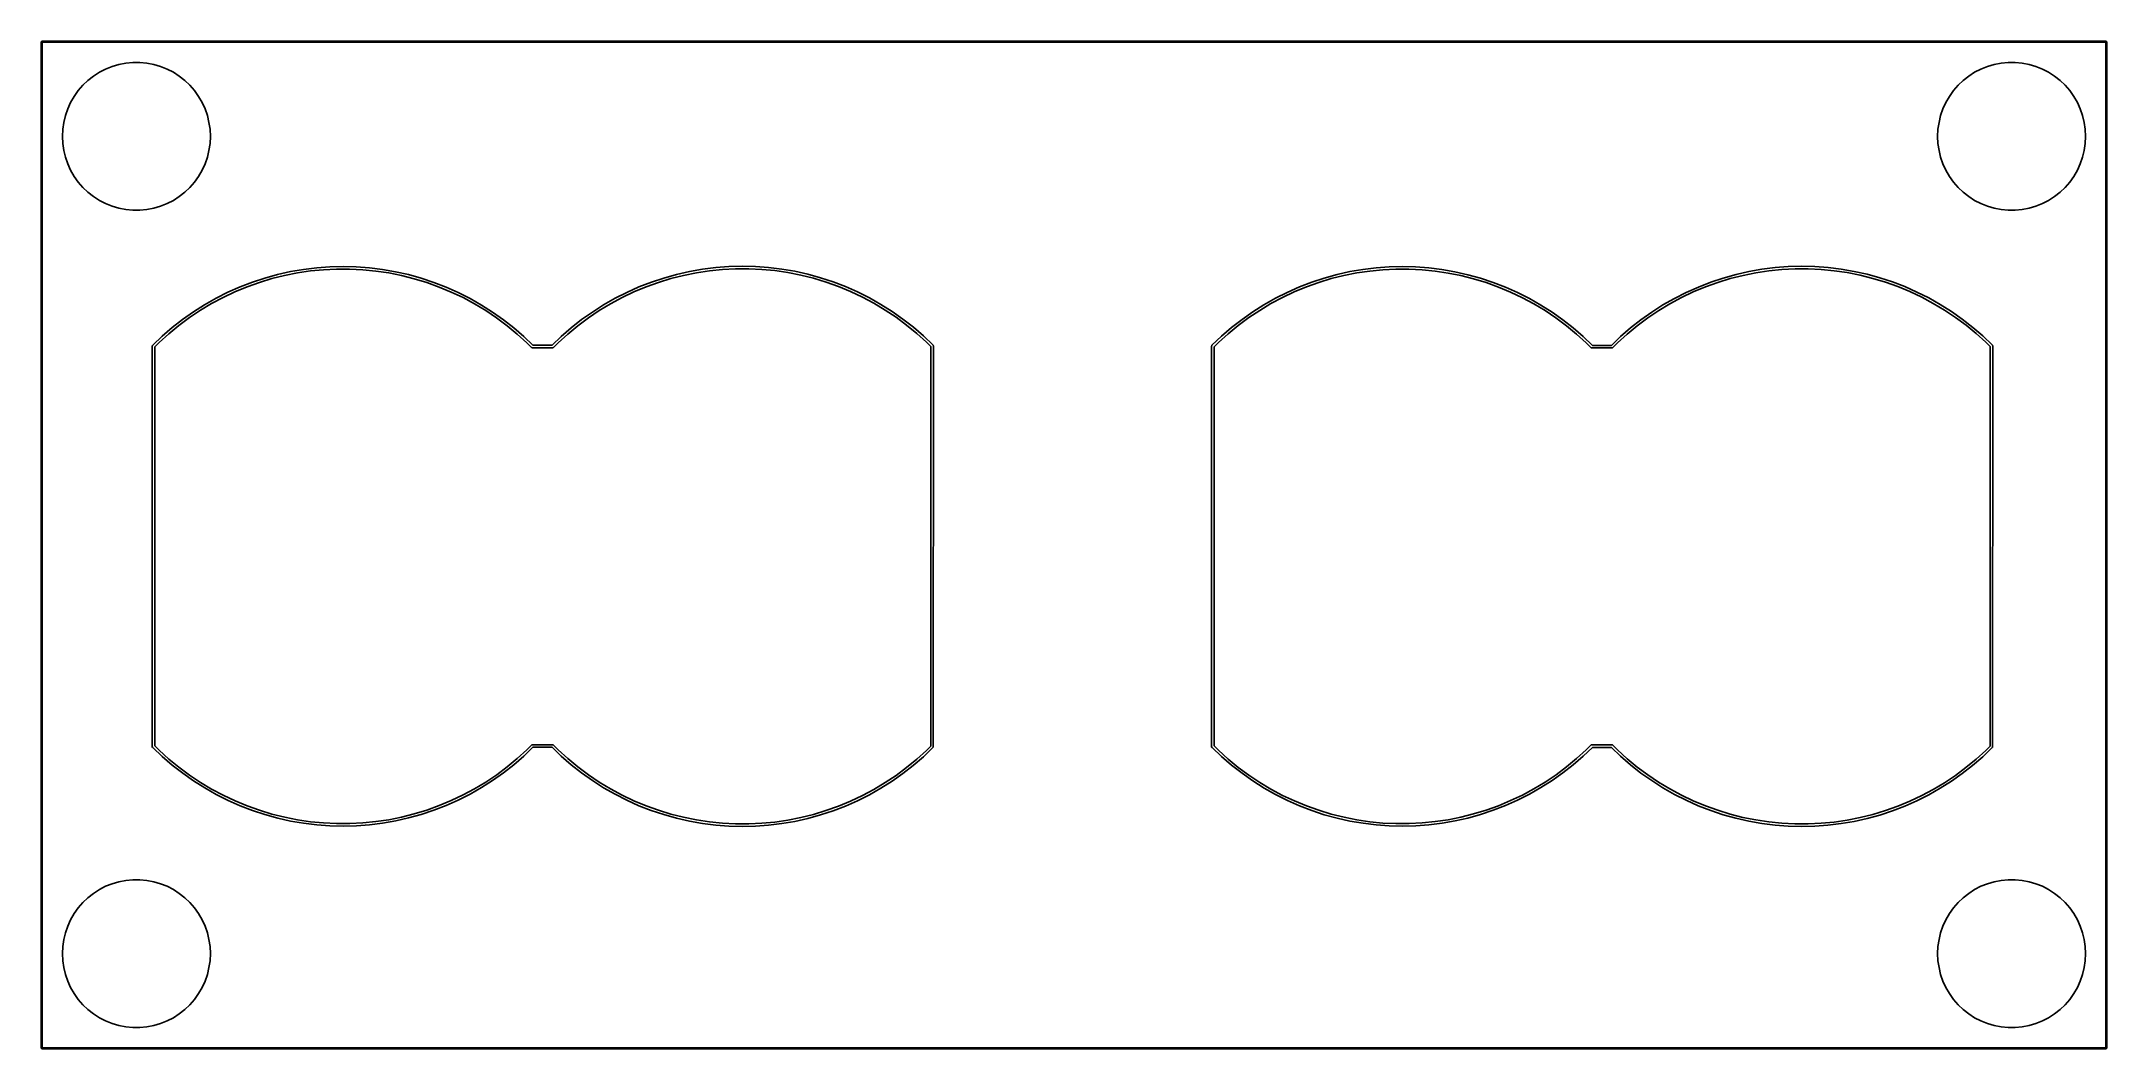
# Model space of a CAD drawing. Header units: metres. Extents: x 0.8 to 5.52, y -6.14 to -3.84.
import ezdxf

# ---------------------------------------------------------------- set-up
doc = ezdxf.new("R2010")
doc.units = ezdxf.units.M
doc.header["$MEASUREMENT"] = 0
doc.layers.add('BLACK', color=7, linetype='Continuous', lineweight=25)

msp = doc.modelspace()

# ---------------------------------------------------------------- linework, layer by layer
at = {"layer": 'BLACK', "linetype": 'Continuous'}
for p, q in [((0.7963, -3.8386), (0.7965, -3.8379)), ((0.7963, -6.1417), (0.7963, -3.8386)), ((0.7965, -3.8379), (0.7972, -3.8376)), ((0.7972, -3.8376), (5.5217, -3.8376)), ((0.7982, -3.8396), (0.7982, -6.1407)), ((5.5207, -3.8396), (0.7982, -3.8396)), ((5.5207, -6.1407), (5.5207, -3.8396)), ((5.5217, -3.8376), (5.5223, -3.8379)), ((5.5223, -3.8379), (5.5226, -3.8386)), ((5.5226, -3.8386), (5.5226, -6.1417)), ((0.9029, -3.9272), (0.9156, -3.9172)), ((0.9156, -3.9172), (0.9291, -3.9085)), ((0.9291, -3.9085), (0.9435, -3.9011)), ((0.9435, -3.9011), (0.9584, -3.8951)), ((0.9584, -3.8951), (0.9739, -3.8906)), ((0.9739, -3.8906), (0.9897, -3.8875)), ((0.9897, -3.8875), (1.0057, -3.886)), ((1.0057, -3.886), (1.0218, -3.886)), ((1.0218, -3.886), (1.0379, -3.8875)), ((1.0379, -3.8875), (1.0537, -3.8906)), ((1.0537, -3.8906), (1.0691, -3.8951)), ((1.0691, -3.8951), (1.0841, -3.9011)), ((1.0841, -3.9011), (1.0984, -3.9085)), ((1.0984, -3.9085), (1.112, -3.9172)), ((1.112, -3.9172), (1.1246, -3.9272)), ((5.1943, -3.9272), (5.2069, -3.9172)), ((5.2069, -3.9172), (5.2205, -3.9085)), ((5.2205, -3.9085), (5.2348, -3.9011)), ((5.2348, -3.9011), (5.2497, -3.8951)), ((5.2497, -3.8951), (5.2652, -3.8906)), ((5.2652, -3.8906), (5.281, -3.8875)), ((5.281, -3.8875), (5.2971, -3.886)), ((5.2971, -3.886), (5.3132, -3.886)), ((5.3132, -3.886), (5.3292, -3.8875)), ((5.3292, -3.8875), (5.345, -3.8906)), ((5.345, -3.8906), (5.3605, -3.8951)), ((5.3605, -3.8951), (5.3754, -3.9011)), ((5.3754, -3.9011), (5.3898, -3.9085)), ((5.3898, -3.9085), (5.4033, -3.9172)), ((5.4033, -3.9172), (5.416, -3.9272)), ((0.8633, -3.9775), (0.8714, -3.9636)), ((0.8714, -3.9636), (0.8807, -3.9505)), ((0.8807, -3.9505), (0.8913, -3.9383)), ((0.8913, -3.9383), (0.9029, -3.9272)), ((1.1246, -3.9272), (1.1363, -3.9383)), ((1.1363, -3.9383), (1.1469, -3.9505)), ((1.1469, -3.9505), (1.1562, -3.9636)), ((1.1562, -3.9636), (1.1643, -3.9775)), ((5.1546, -3.9775), (5.1627, -3.9636)), ((5.1627, -3.9636), (5.172, -3.9505)), ((5.172, -3.9505), (5.1826, -3.9383)), ((5.1826, -3.9383), (5.1943, -3.9272)), ((5.416, -3.9272), (5.4276, -3.9383)), ((5.4276, -3.9383), (5.4382, -3.9505)), ((5.4382, -3.9505), (5.4475, -3.9636)), ((5.4475, -3.9636), (5.4556, -3.9775)), ((0.8475, -4.0231), (0.8513, -4.0074)), ((0.8513, -4.0074), (0.8566, -3.9922)), ((0.8566, -3.9922), (0.8633, -3.9775)), ((1.1643, -3.9775), (1.1709, -3.9922)), ((1.1709, -3.9922), (1.1762, -4.0074)), ((1.1762, -4.0074), (1.18, -4.0231)), ((5.1389, -4.0231), (5.1427, -4.0074)), ((5.1427, -4.0074), (5.148, -3.9922)), ((5.148, -3.9922), (5.1546, -3.9775)), ((5.4556, -3.9775), (5.4623, -3.9922)), ((5.4623, -3.9922), (5.4676, -4.0074)), ((5.4676, -4.0074), (5.4714, -4.0231)), ((0.8445, -4.0551), (0.8453, -4.039)), ((0.8453, -4.0712), (0.8445, -4.0551)), ((0.8453, -4.039), (0.8475, -4.0231)), ((1.18, -4.0231), (1.1823, -4.039)), ((1.1823, -4.039), (1.1831, -4.0551)), ((1.1831, -4.0551), (1.1823, -4.0712)), ((5.1358, -4.0551), (5.1366, -4.039)), ((5.1366, -4.0712), (5.1358, -4.0551)), ((5.1366, -4.039), (5.1389, -4.0231)), ((5.4714, -4.0231), (5.4736, -4.039)), ((5.4736, -4.039), (5.4744, -4.0551)), ((5.4744, -4.0551), (5.4736, -4.0712)), ((0.8475, -4.0872), (0.8453, -4.0712)), ((0.8513, -4.1028), (0.8475, -4.0872)), ((0.8566, -4.118), (0.8513, -4.1028)), ((1.1762, -4.1028), (1.1709, -4.118)), ((1.18, -4.0872), (1.1762, -4.1028)), ((1.1823, -4.0712), (1.18, -4.0872)), ((5.1389, -4.0872), (5.1366, -4.0712)), ((5.1427, -4.1028), (5.1389, -4.0872)), ((5.148, -4.118), (5.1427, -4.1028)), ((5.4676, -4.1028), (5.4623, -4.118)), ((5.4714, -4.0872), (5.4676, -4.1028)), ((5.4736, -4.0712), (5.4714, -4.0872)), ((0.8633, -4.1327), (0.8566, -4.118)), ((0.8714, -4.1466), (0.8633, -4.1327)), ((0.8807, -4.1598), (0.8714, -4.1466)), ((1.1562, -4.1466), (1.1469, -4.1598)), ((1.1643, -4.1327), (1.1562, -4.1466)), ((1.1709, -4.118), (1.1643, -4.1327)), ((5.1546, -4.1327), (5.148, -4.118)), ((5.1627, -4.1466), (5.1546, -4.1327)), ((5.172, -4.1598), (5.1627, -4.1466)), ((5.4475, -4.1466), (5.4382, -4.1598)), ((5.4556, -4.1327), (5.4475, -4.1466)), ((5.4623, -4.118), (5.4556, -4.1327)), ((0.8913, -4.1719), (0.8807, -4.1598)), ((0.9029, -4.1831), (0.8913, -4.1719)), ((0.9156, -4.193), (0.9029, -4.1831)), ((0.9291, -4.2017), (0.9156, -4.193)), ((0.9435, -4.2091), (0.9291, -4.2017)), ((1.0984, -4.2017), (1.0841, -4.2091)), ((1.112, -4.193), (1.0984, -4.2017)), ((1.1246, -4.1831), (1.112, -4.193)), ((1.1363, -4.1719), (1.1246, -4.1831)), ((1.1469, -4.1598), (1.1363, -4.1719)), ((5.1826, -4.1719), (5.172, -4.1598)), ((5.1943, -4.1831), (5.1826, -4.1719)), ((5.2069, -4.193), (5.1943, -4.1831)), ((5.2205, -4.2017), (5.2069, -4.193)), ((5.2348, -4.2091), (5.2205, -4.2017)), ((5.3898, -4.2017), (5.3754, -4.2091)), ((5.4033, -4.193), (5.3898, -4.2017)), ((5.416, -4.1831), (5.4033, -4.193)), ((5.4276, -4.1719), (5.416, -4.1831)), ((5.4382, -4.1598), (5.4276, -4.1719)), ((0.9584, -4.2151), (0.9435, -4.2091)), ((0.9739, -4.2196), (0.9584, -4.2151)), ((0.9897, -4.2227), (0.9739, -4.2196)), ((1.0057, -4.2242), (0.9897, -4.2227)), ((1.0218, -4.2242), (1.0057, -4.2242)), ((1.0379, -4.2227), (1.0218, -4.2242)), ((1.0537, -4.2196), (1.0379, -4.2227)), ((1.0691, -4.2151), (1.0537, -4.2196)), ((1.0841, -4.2091), (1.0691, -4.2151)), ((5.2497, -4.2151), (5.2348, -4.2091)), ((5.2652, -4.2196), (5.2497, -4.2151)), ((5.281, -4.2227), (5.2652, -4.2196)), ((5.2971, -4.2242), (5.281, -4.2227)), ((5.3132, -4.2242), (5.2971, -4.2242)), ((5.3292, -4.2227), (5.3132, -4.2242)), ((5.345, -4.2196), (5.3292, -4.2227)), ((5.3605, -4.2151), (5.345, -4.2196)), ((5.3754, -4.2091), (5.3605, -4.2151)), ((1.251, -4.3996), (1.2792, -4.3887)), ((1.2953, -4.3893), (1.2671, -4.3993)), ((1.2792, -4.3887), (1.308, -4.3793)), ((1.324, -4.3806), (1.2953, -4.3893)), ((1.308, -4.3793), (1.3371, -4.3712)), ((1.3531, -4.3733), (1.324, -4.3806)), ((1.3371, -4.3712), (1.3666, -4.3646)), ((1.3825, -4.3675), (1.3531, -4.3733)), ((1.3666, -4.3646), (1.3964, -4.3595)), ((1.4121, -4.3631), (1.3825, -4.3675)), ((1.3964, -4.3595), (1.4265, -4.3558)), ((1.442, -4.3602), (1.4121, -4.3631)), ((1.4265, -4.3558), (1.4566, -4.3536)), ((1.4719, -4.3588), (1.442, -4.3602)), ((1.4566, -4.3536), (1.4869, -4.3529)), ((1.5019, -4.3588), (1.4719, -4.3588)), ((1.4869, -4.3529), (1.5171, -4.3537)), ((1.5318, -4.3603), (1.5019, -4.3588)), ((1.5171, -4.3537), (1.5473, -4.3559)), ((1.5616, -4.3633), (1.5318, -4.3603)), ((1.5473, -4.3559), (1.5773, -4.3597)), ((1.5912, -4.3677), (1.5616, -4.3633)), ((1.5773, -4.3597), (1.6071, -4.3649)), ((1.6206, -4.3736), (1.5912, -4.3677)), ((1.6071, -4.3649), (1.6366, -4.3715)), ((1.6497, -4.3809), (1.6206, -4.3736)), ((1.6366, -4.3715), (1.6657, -4.3797)), ((1.6783, -4.3897), (1.6497, -4.3809)), ((1.6657, -4.3797), (1.6944, -4.3892)), ((1.7065, -4.3998), (1.6783, -4.3897)), ((1.6944, -4.3892), (1.7226, -4.4001)), ((2.164, -4.3997), (2.1923, -4.3887)), ((2.2084, -4.3892), (2.1801, -4.3994)), ((2.1923, -4.3887), (2.221, -4.3792)), ((2.2371, -4.3804), (2.2084, -4.3892)), ((2.221, -4.3792), (2.2502, -4.371)), ((2.2662, -4.3731), (2.2371, -4.3804)), ((2.2502, -4.371), (2.2797, -4.3643)), ((2.2956, -4.3671), (2.2662, -4.3731)), ((2.2797, -4.3643), (2.3096, -4.3591)), ((2.3253, -4.3627), (2.2956, -4.3671)), ((2.3096, -4.3591), (2.3397, -4.3553)), ((2.3552, -4.3597), (2.3253, -4.3627)), ((2.3397, -4.3553), (2.3699, -4.353)), ((2.3852, -4.3582), (2.3552, -4.3597)), ((2.3699, -4.353), (2.4002, -4.3522)), ((2.4152, -4.3581), (2.3852, -4.3582)), ((2.4002, -4.3522), (2.4305, -4.3529)), ((2.4452, -4.3595), (2.4152, -4.3581)), ((2.4305, -4.3529), (2.4607, -4.3551)), ((2.475, -4.3624), (2.4452, -4.3595)), ((2.4607, -4.3551), (2.4908, -4.3588)), ((2.5047, -4.3668), (2.475, -4.3624)), ((2.4908, -4.3588), (2.5206, -4.3639)), ((2.5342, -4.3726), (2.5047, -4.3668)), ((2.5206, -4.3639), (2.5502, -4.3705)), ((2.5633, -4.3799), (2.5342, -4.3726)), ((2.5502, -4.3705), (2.5794, -4.3786)), ((2.5921, -4.3886), (2.5633, -4.3799)), ((2.5794, -4.3786), (2.6082, -4.3881)), ((2.6203, -4.3987), (2.5921, -4.3886)), ((2.6082, -4.3881), (2.6365, -4.3989)), ((3.6752, -4.3997), (3.7034, -4.3888)), ((3.7195, -4.3894), (3.6913, -4.3994)), ((3.7034, -4.3888), (3.7322, -4.3794)), ((3.7482, -4.3807), (3.7195, -4.3894)), ((3.7322, -4.3794), (3.7613, -4.3713)), ((3.7773, -4.3734), (3.7482, -4.3807)), ((3.7613, -4.3713), (3.7908, -4.3647)), ((3.8067, -4.3676), (3.7773, -4.3734)), ((3.7908, -4.3647), (3.8206, -4.3596)), ((3.8363, -4.3632), (3.8067, -4.3676)), ((3.8206, -4.3596), (3.8507, -4.3559)), ((3.8661, -4.3603), (3.8363, -4.3632)), ((3.8507, -4.3559), (3.8808, -4.3537)), ((3.8961, -4.3589), (3.8661, -4.3603)), ((3.8808, -4.3537), (3.9111, -4.353)), ((3.926, -4.3589), (3.8961, -4.3589)), ((3.9111, -4.353), (3.9413, -4.3538)), ((3.956, -4.3604), (3.926, -4.3589)), ((3.9413, -4.3538), (3.9715, -4.356)), ((3.9858, -4.3634), (3.956, -4.3604)), ((3.9715, -4.356), (4.0015, -4.3598)), ((4.0154, -4.3678), (3.9858, -4.3634)), ((4.0015, -4.3598), (4.0313, -4.365)), ((4.0448, -4.3737), (4.0154, -4.3678)), ((4.0313, -4.365), (4.0608, -4.3717)), ((4.0739, -4.381), (4.0448, -4.3737)), ((4.0608, -4.3717), (4.0899, -4.3798)), ((4.1025, -4.3898), (4.0739, -4.381)), ((4.0899, -4.3798), (4.1186, -4.3893)), ((4.1307, -4.3999), (4.1025, -4.3898)), ((4.1186, -4.3893), (4.1468, -4.4002)), ((4.5882, -4.3998), (4.6165, -4.3888)), ((4.6326, -4.3893), (4.6043, -4.3995)), ((4.6165, -4.3888), (4.6452, -4.3793)), ((4.6613, -4.3805), (4.6326, -4.3893)), ((4.6452, -4.3793), (4.6744, -4.3711)), ((4.6904, -4.3732), (4.6613, -4.3805)), ((4.6744, -4.3711), (4.7039, -4.3644)), ((4.7198, -4.3673), (4.6904, -4.3732)), ((4.7039, -4.3644), (4.7338, -4.3592)), ((4.7495, -4.3628), (4.7198, -4.3673)), ((4.7338, -4.3592), (4.7639, -4.3554)), ((4.7794, -4.3598), (4.7495, -4.3628)), ((4.7639, -4.3554), (4.7941, -4.3531)), ((4.8094, -4.3583), (4.7794, -4.3598)), ((4.7941, -4.3531), (4.8244, -4.3523)), ((4.8394, -4.3582), (4.8094, -4.3583)), ((4.8244, -4.3523), (4.8546, -4.353)), ((4.8694, -4.3597), (4.8394, -4.3582)), ((4.8546, -4.353), (4.8849, -4.3552)), ((4.8992, -4.3626), (4.8694, -4.3597)), ((4.8849, -4.3552), (4.9149, -4.3589)), ((4.9289, -4.3669), (4.8992, -4.3626)), ((4.9149, -4.3589), (4.9448, -4.364)), ((4.9584, -4.3727), (4.9289, -4.3669)), ((4.9448, -4.364), (4.9744, -4.3706)), ((4.9875, -4.38), (4.9584, -4.3727)), ((4.9744, -4.3706), (5.0036, -4.3787)), ((5.0162, -4.3887), (4.9875, -4.38)), ((5.0036, -4.3787), (5.0324, -4.3882)), ((5.0445, -4.3988), (5.0162, -4.3887)), ((5.0324, -4.3882), (5.0606, -4.399)), ((1.1445, -4.4565), (1.17, -4.4403)), ((1.1859, -4.4377), (1.1602, -4.4531)), ((1.17, -4.4403), (1.1963, -4.4254)), ((1.2123, -4.4236), (1.1859, -4.4377)), ((1.1963, -4.4254), (1.2234, -4.4119)), ((1.2394, -4.4108), (1.2123, -4.4236)), ((1.2234, -4.4119), (1.251, -4.3996)), ((1.2671, -4.3993), (1.2394, -4.4108)), ((1.7342, -4.4113), (1.7065, -4.3998)), ((1.7226, -4.4001), (1.7503, -4.4124)), ((1.7613, -4.4242), (1.7342, -4.4113)), ((1.7503, -4.4124), (1.7773, -4.4261)), ((1.7877, -4.4384), (1.7613, -4.4242)), ((1.7773, -4.4261), (1.8036, -4.441)), ((1.8133, -4.4538), (1.7877, -4.4384)), ((1.8036, -4.441), (1.8291, -4.4572)), ((2.0574, -4.457), (2.083, -4.4407)), ((2.0989, -4.438), (2.0732, -4.4536)), ((2.083, -4.4407), (2.1093, -4.4257)), ((2.1253, -4.4238), (2.0989, -4.438)), ((2.1093, -4.4257), (2.1364, -4.412)), ((2.1524, -4.4109), (2.1253, -4.4238)), ((2.1364, -4.412), (2.164, -4.3997)), ((2.1801, -4.3994), (2.1524, -4.4109)), ((2.6481, -4.4101), (2.6203, -4.3987)), ((2.6365, -4.3989), (2.6642, -4.4112)), ((2.6752, -4.4229), (2.6481, -4.4101)), ((2.6642, -4.4112), (2.6912, -4.4248)), ((2.7017, -4.4371), (2.6752, -4.4229)), ((2.6912, -4.4248), (2.7176, -4.4397)), ((2.7275, -4.4525), (2.7017, -4.4371)), ((2.7176, -4.4397), (2.7432, -4.4559)), ((3.5686, -4.4566), (3.5942, -4.4404)), ((3.6101, -4.4378), (3.5844, -4.4532)), ((3.5942, -4.4404), (3.6205, -4.4255)), ((3.6365, -4.4237), (3.6101, -4.4378)), ((3.6205, -4.4255), (3.6475, -4.412)), ((3.6636, -4.4109), (3.6365, -4.4237)), ((3.6475, -4.412), (3.6752, -4.3997)), ((3.6913, -4.3994), (3.6636, -4.4109)), ((4.1584, -4.4114), (4.1307, -4.3999)), ((4.1468, -4.4002), (4.1745, -4.4125)), ((4.1855, -4.4243), (4.1584, -4.4114)), ((4.1745, -4.4125), (4.2015, -4.4262)), ((4.2119, -4.4385), (4.1855, -4.4243)), ((4.2015, -4.4262), (4.2277, -4.4411)), ((4.2375, -4.4539), (4.2119, -4.4385)), ((4.2277, -4.4411), (4.2533, -4.4574)), ((4.4816, -4.4571), (4.5072, -4.4408)), ((4.5231, -4.4382), (4.4974, -4.4537)), ((4.5072, -4.4408), (4.5335, -4.4258)), ((4.5495, -4.4239), (4.5231, -4.4382)), ((4.5335, -4.4258), (4.5605, -4.4122)), ((4.5766, -4.411), (4.5495, -4.4239)), ((4.5605, -4.4122), (4.5882, -4.3998)), ((4.6043, -4.3995), (4.5766, -4.411)), ((5.0723, -4.4102), (5.0445, -4.3988)), ((5.0606, -4.399), (5.0884, -4.4113)), ((5.0994, -4.4231), (5.0723, -4.4102)), ((5.0884, -4.4113), (5.1154, -4.4249)), ((5.1259, -4.4372), (5.0994, -4.4231)), ((5.1154, -4.4249), (5.1418, -4.4398)), ((5.1516, -4.4526), (5.1259, -4.4372)), ((5.1418, -4.4398), (5.1674, -4.456)), ((1.1112, -4.4876), (1.088, -4.5066)), ((1.0959, -4.4925), (1.1197, -4.4739)), ((1.1353, -4.4697), (1.1112, -4.4876)), ((1.1197, -4.4739), (1.1445, -4.4565)), ((1.1602, -4.4531), (1.1353, -4.4697)), ((1.8382, -4.4705), (1.8133, -4.4538)), ((1.8291, -4.4572), (1.8538, -4.4747)), ((1.8623, -4.4884), (1.8382, -4.4705)), ((1.8538, -4.4747), (1.8776, -4.4934)), ((1.8854, -4.5075), (1.8623, -4.4884)), ((2.0242, -4.4883), (2.0011, -4.5074)), ((2.0089, -4.4933), (2.0327, -4.4745)), ((2.0483, -4.4703), (2.0242, -4.4883)), ((2.0327, -4.4745), (2.0574, -4.457)), ((2.0732, -4.4536), (2.0483, -4.4703)), ((2.7524, -4.4692), (2.7275, -4.4525)), ((2.7432, -4.4559), (2.768, -4.4734)), ((2.7765, -4.487), (2.7524, -4.4692)), ((2.768, -4.4734), (2.7919, -4.492)), ((2.7997, -4.5061), (2.7765, -4.487)), ((3.5354, -4.4877), (3.5122, -4.5067)), ((3.5201, -4.4926), (3.5439, -4.474)), ((3.5595, -4.4699), (3.5354, -4.4877)), ((3.5439, -4.474), (3.5686, -4.4566)), ((3.5844, -4.4532), (3.5595, -4.4699)), ((4.2624, -4.4706), (4.2375, -4.4539)), ((4.2533, -4.4574), (4.278, -4.4748)), ((4.2865, -4.4885), (4.2624, -4.4706)), ((4.278, -4.4748), (4.3018, -4.4935)), ((4.3096, -4.5076), (4.2865, -4.4885)), ((4.4484, -4.4884), (4.4253, -4.5075)), ((4.4331, -4.4934), (4.4569, -4.4746)), ((4.4725, -4.4704), (4.4484, -4.4884)), ((4.4569, -4.4746), (4.4816, -4.4571)), ((4.4974, -4.4537), (4.4725, -4.4704)), ((5.1766, -4.4693), (5.1516, -4.4526)), ((5.1674, -4.456), (5.1922, -4.4735)), ((5.2007, -4.4871), (5.1766, -4.4693)), ((5.1922, -4.4735), (5.2161, -4.4921)), ((5.2239, -4.5062), (5.2007, -4.4871)), ((1.0502, -4.5348), (1.0503, -4.5346)), ((1.0503, -4.5349), (1.0502, -4.5348)), ((1.0502, -4.5352), (1.0503, -4.5349)), ((1.0502, -5.4514), (1.0502, -4.5352)), ((1.0503, -4.5346), (1.0504, -4.5342)), ((1.0504, -4.5342), (1.0507, -4.5338)), ((1.0507, -4.5338), (1.0511, -4.5331)), ((1.0511, -4.5331), (1.073, -4.5123)), ((1.0511, -4.5331), (1.0511, -4.5331)), ((1.0658, -4.5267), (1.0561, -4.5364)), ((1.0561, -4.5364), (1.0561, -5.4499)), ((1.088, -4.5066), (1.0658, -4.5267)), ((1.073, -4.5123), (1.0959, -4.4925)), ((1.8776, -4.4934), (1.9005, -4.5132)), ((1.9076, -4.5276), (1.8854, -4.5075)), ((1.9005, -4.5132), (1.9214, -4.5332)), ((1.9181, -4.5382), (1.9076, -4.5276)), ((1.9214, -4.5332), (1.965, -4.5332)), ((1.965, -4.5332), (1.986, -4.5131)), ((1.9789, -4.5276), (1.9683, -4.5382)), ((2.0011, -4.5074), (1.9789, -4.5276)), ((1.986, -4.5131), (2.0089, -4.4933)), ((2.7919, -4.492), (2.8148, -4.5118)), ((2.822, -4.5262), (2.7997, -4.5061)), ((2.8148, -4.5118), (2.8368, -4.5327)), ((2.8317, -4.536), (2.822, -4.5262)), ((2.8316, -5.4505), (2.8317, -4.536)), ((2.8368, -4.5327), (2.8368, -4.5327)), ((2.8368, -4.5327), (2.8368, -4.5328)), ((2.8368, -4.5328), (2.837, -4.5329)), ((2.837, -4.5329), (2.8371, -4.5334)), ((2.8371, -4.5334), (2.8376, -4.5343)), ((2.8376, -4.5348), (2.8375, -5.4517)), ((2.8376, -4.5343), (2.8376, -4.5346)), ((2.8376, -4.5346), (2.8376, -4.5348)), ((3.4744, -4.5349), (3.4745, -4.5347)), ((3.4744, -4.535), (3.4744, -4.5349)), ((3.4744, -4.5353), (3.4744, -4.535)), ((3.4744, -5.4515), (3.4744, -4.5353)), ((3.4745, -4.5347), (3.4746, -4.5343)), ((3.4746, -4.5343), (3.4749, -4.5339)), ((3.4749, -4.5339), (3.4752, -4.5332)), ((3.4752, -4.5332), (3.4972, -4.5124)), ((3.4752, -4.5332), (3.4752, -4.5332)), ((3.49, -4.5268), (3.4803, -4.5366)), ((3.4803, -4.5366), (3.4803, -5.45)), ((3.5122, -4.5067), (3.49, -4.5268)), ((3.4972, -4.5124), (3.5201, -4.4926)), ((4.3018, -4.4935), (4.3246, -4.5133)), ((4.3317, -4.5277), (4.3096, -4.5076)), ((4.3246, -4.5133), (4.3456, -4.5333)), ((4.3423, -4.5383), (4.3317, -4.5277)), ((4.3456, -4.5333), (4.3892, -4.5333)), ((4.3892, -4.5333), (4.4102, -4.5132)), ((4.4031, -4.5277), (4.3925, -4.5383)), ((4.4253, -4.5075), (4.4031, -4.5277)), ((4.4102, -4.5132), (4.4331, -4.4934)), ((5.2161, -4.4921), (5.239, -4.5119)), ((5.2462, -4.5263), (5.2239, -4.5062)), ((5.239, -4.5119), (5.261, -4.5328)), ((5.2559, -4.5361), (5.2462, -4.5263)), ((5.2558, -5.4506), (5.2559, -4.5361)), ((5.261, -4.5328), (5.261, -4.5328)), ((5.261, -4.5328), (5.261, -4.5329)), ((5.261, -4.5329), (5.2611, -4.533)), ((5.2611, -4.533), (5.2613, -4.5335)), ((5.2613, -4.5335), (5.2618, -4.5344)), ((5.2618, -4.5349), (5.2617, -5.4518)), ((5.2618, -4.5344), (5.2618, -4.5347)), ((5.2618, -4.5347), (5.2618, -4.5349)), ((1.9188, -4.5386), (1.9181, -4.5382)), ((1.9181, -4.5382), (1.9181, -4.5382)), ((1.9192, -4.5389), (1.9188, -4.5386)), ((1.9196, -4.539), (1.9192, -4.5389)), ((1.9198, -4.5391), (1.9196, -4.539)), ((1.9199, -4.5391), (1.9198, -4.5391)), ((1.9202, -4.5391), (1.9199, -4.5391)), ((1.9662, -4.5391), (1.9202, -4.5391)), ((1.9664, -4.539), (1.9662, -4.5391)), ((1.9667, -4.5391), (1.9664, -4.539)), ((1.9676, -4.5386), (1.9667, -4.5391)), ((1.9681, -4.5384), (1.9676, -4.5386)), ((1.9682, -4.5383), (1.9681, -4.5384)), ((1.9683, -4.5382), (1.9682, -4.5383)), ((4.343, -4.5387), (4.3423, -4.5383)), ((4.3423, -4.5383), (4.3423, -4.5383)), ((4.3434, -4.539), (4.343, -4.5387)), ((4.3438, -4.5391), (4.3434, -4.539)), ((4.3439, -4.5392), (4.3438, -4.5391)), ((4.3441, -4.5392), (4.3439, -4.5392)), ((4.3444, -4.5392), (4.3441, -4.5392)), ((4.3904, -4.5392), (4.3444, -4.5392)), ((4.3906, -4.5391), (4.3904, -4.5392)), ((4.3909, -4.5392), (4.3906, -4.5391)), ((4.3918, -4.5387), (4.3909, -4.5392)), ((4.3923, -4.5385), (4.3918, -4.5387)), ((4.3924, -4.5384), (4.3923, -4.5385)), ((4.3925, -4.5383), (4.3924, -4.5384)), ((1.0509, -5.4533), (1.0502, -5.4514)), ((1.0516, -5.4537), (1.0509, -5.4533)), ((1.0731, -5.4742), (1.0516, -5.4537)), ((1.0561, -5.4499), (1.066, -5.4597)), ((1.066, -5.4597), (1.0882, -5.4799)), ((1.096, -5.4939), (1.0731, -5.4742)), ((1.0882, -5.4799), (1.1113, -5.4989)), ((1.8623, -5.4979), (1.8854, -5.4789)), ((1.9005, -5.4731), (1.8776, -5.493)), ((1.8854, -5.4789), (1.9076, -5.4587)), ((1.9214, -5.4531), (1.9005, -5.4731)), ((1.9076, -5.4587), (1.9181, -5.4481)), ((1.9181, -5.4481), (1.9183, -5.448)), ((1.9181, -5.4481), (1.9181, -5.4481)), ((1.9183, -5.4479), (1.9189, -5.4477)), ((1.9183, -5.448), (1.9183, -5.4479)), ((1.9189, -5.4477), (1.9198, -5.4472)), ((1.9198, -5.4472), (1.92, -5.4473)), ((1.92, -5.4473), (1.9202, -5.4472)), ((1.9202, -5.4472), (1.9662, -5.4472)), ((1.965, -5.4531), (1.9214, -5.4531)), ((1.986, -5.4732), (1.965, -5.4531)), ((1.9662, -5.4472), (1.9666, -5.4473)), ((1.9666, -5.4473), (1.9667, -5.4472)), ((1.9667, -5.4472), (1.9668, -5.4473)), ((1.9668, -5.4473), (1.9672, -5.4474)), ((1.9672, -5.4474), (1.9676, -5.4477)), ((1.9676, -5.4477), (1.9683, -5.4481)), ((1.9683, -5.4481), (1.9789, -5.4587)), ((1.9789, -5.4587), (2.0011, -5.479)), ((2.0089, -5.4931), (1.986, -5.4732)), ((2.0011, -5.479), (2.0242, -5.4981)), ((2.7764, -5.4994), (2.7996, -5.4804)), ((2.8147, -5.4747), (2.7917, -5.4945)), ((2.7996, -5.4804), (2.8218, -5.4602)), ((2.8366, -5.4538), (2.8147, -5.4747)), ((2.8218, -5.4602), (2.8316, -5.4505)), ((2.837, -5.4531), (2.8366, -5.4538)), ((2.8366, -5.4538), (2.8366, -5.4538)), ((2.8373, -5.4527), (2.837, -5.4531)), ((2.8374, -5.4523), (2.8373, -5.4527)), ((2.8375, -5.4517), (2.8374, -5.452)), ((2.8374, -5.452), (2.8375, -5.4522)), ((2.8375, -5.4522), (2.8374, -5.4523)), ((3.4751, -5.4534), (3.4744, -5.4515)), ((3.4758, -5.4538), (3.4751, -5.4534)), ((3.4973, -5.4743), (3.4758, -5.4538)), ((3.4803, -5.45), (3.4902, -5.4598)), ((3.4902, -5.4598), (3.5124, -5.48)), ((3.5202, -5.494), (3.4973, -5.4743)), ((3.5124, -5.48), (3.5355, -5.499)), ((4.2865, -5.498), (4.3096, -5.479)), ((4.3247, -5.4733), (4.3018, -5.4931)), ((4.3096, -5.479), (4.3318, -5.4588)), ((4.3456, -5.4532), (4.3247, -5.4733)), ((4.3318, -5.4588), (4.3423, -5.4482)), ((4.3423, -5.4482), (4.3424, -5.4481)), ((4.3423, -5.4482), (4.3423, -5.4482)), ((4.3424, -5.4481), (4.3425, -5.448)), ((4.3425, -5.448), (4.343, -5.4478)), ((4.343, -5.4478), (4.3439, -5.4473)), ((4.3439, -5.4473), (4.3442, -5.4474)), ((4.3442, -5.4474), (4.3444, -5.4473)), ((4.3444, -5.4473), (4.3904, -5.4473)), ((4.3892, -5.4532), (4.3456, -5.4532)), ((4.4102, -5.4733), (4.3892, -5.4532)), ((4.3904, -5.4473), (4.3907, -5.4474)), ((4.3907, -5.4474), (4.3909, -5.4473)), ((4.3909, -5.4473), (4.391, -5.4474)), ((4.391, -5.4474), (4.3914, -5.4475)), ((4.3914, -5.4475), (4.3918, -5.4478)), ((4.3918, -5.4478), (4.3925, -5.4482)), ((4.3925, -5.4482), (4.3925, -5.4482)), ((4.3925, -5.4482), (4.4031, -5.4588)), ((4.4031, -5.4588), (4.4253, -5.4791)), ((4.4331, -5.4932), (4.4102, -5.4733)), ((4.4253, -5.4791), (4.4484, -5.4982)), ((5.2006, -5.4995), (5.2238, -5.4805)), ((5.2389, -5.4748), (5.2159, -5.4946)), ((5.2238, -5.4805), (5.246, -5.4603)), ((5.2608, -5.4539), (5.2389, -5.4748)), ((5.246, -5.4603), (5.2558, -5.4506)), ((5.2612, -5.4532), (5.2608, -5.4539)), ((5.2608, -5.4539), (5.2608, -5.4539)), ((5.2615, -5.4528), (5.2612, -5.4532)), ((5.2616, -5.4524), (5.2615, -5.4528)), ((5.2617, -5.4518), (5.2616, -5.4521)), ((5.2616, -5.4521), (5.2617, -5.4523)), ((5.2617, -5.4523), (5.2616, -5.4524)), ((1.1199, -5.5125), (1.096, -5.4939)), ((1.1113, -5.4989), (1.1354, -5.5167)), ((1.1446, -5.5299), (1.1199, -5.5125)), ((1.1354, -5.5167), (1.1603, -5.5333)), ((1.8291, -5.5291), (1.8036, -5.5453)), ((1.8134, -5.5325), (1.8383, -5.5158)), ((1.8538, -5.5116), (1.8291, -5.5291)), ((1.8383, -5.5158), (1.8623, -5.4979)), ((1.8776, -5.493), (1.8538, -5.5116)), ((2.0327, -5.5118), (2.0089, -5.4931)), ((2.0242, -5.4981), (2.0482, -5.516)), ((2.0574, -5.5293), (2.0327, -5.5118)), ((2.0482, -5.516), (2.0732, -5.5328)), ((2.083, -5.5456), (2.0574, -5.5293)), ((2.7273, -5.5339), (2.7523, -5.5173)), ((2.7679, -5.5131), (2.7431, -5.5305)), ((2.7523, -5.5173), (2.7764, -5.4994)), ((2.7917, -5.4945), (2.7679, -5.5131)), ((3.5441, -5.5126), (3.5202, -5.494)), ((3.5355, -5.499), (3.5596, -5.5168)), ((3.5688, -5.53), (3.5441, -5.5126)), ((3.5596, -5.5168), (3.5845, -5.5334)), ((4.2533, -5.5292), (4.2278, -5.5454)), ((4.2376, -5.5326), (4.2625, -5.5159)), ((4.278, -5.5117), (4.2533, -5.5292)), ((4.2625, -5.5159), (4.2865, -5.498)), ((4.3018, -5.4931), (4.278, -5.5117)), ((4.4569, -5.5119), (4.4331, -5.4932)), ((4.4484, -5.4982), (4.4724, -5.5161)), ((4.4816, -5.5294), (4.4569, -5.5119)), ((4.4724, -5.5161), (4.4973, -5.5329)), ((4.5071, -5.5457), (4.4816, -5.5294)), ((5.1515, -5.5341), (5.1765, -5.5174)), ((5.192, -5.5132), (5.1673, -5.5306)), ((5.1765, -5.5174), (5.2006, -5.4995)), ((5.2159, -5.4946), (5.192, -5.5132)), ((1.1701, -5.5461), (1.1446, -5.5299)), ((1.1603, -5.5333), (1.186, -5.5487)), ((1.1965, -5.561), (1.1701, -5.5461)), ((1.186, -5.5487), (1.2125, -5.5628)), ((1.2235, -5.5746), (1.1965, -5.561)), ((1.2125, -5.5628), (1.2396, -5.5756)), ((1.2511, -5.5868), (1.2235, -5.5746)), ((1.2396, -5.5756), (1.2672, -5.5871)), ((1.7066, -5.5865), (1.7343, -5.575)), ((1.7503, -5.5739), (1.7227, -5.5862)), ((1.7343, -5.575), (1.7613, -5.5622)), ((1.7773, -5.5603), (1.7503, -5.5739)), ((1.7613, -5.5622), (1.7877, -5.548)), ((1.8036, -5.5453), (1.7773, -5.5603)), ((1.7877, -5.548), (1.8134, -5.5325)), ((2.0732, -5.5328), (2.0989, -5.5483)), ((2.1093, -5.5606), (2.083, -5.5456)), ((2.0989, -5.5483), (2.1253, -5.5625)), ((2.1363, -5.5743), (2.1093, -5.5606)), ((2.1253, -5.5625), (2.1524, -5.5754)), ((2.164, -5.5867), (2.1363, -5.5743)), ((2.1524, -5.5754), (2.1801, -5.587)), ((2.6202, -5.5878), (2.6479, -5.5763)), ((2.664, -5.5752), (2.6363, -5.5875)), ((2.6479, -5.5763), (2.6751, -5.5635)), ((2.6911, -5.5616), (2.664, -5.5752)), ((2.6751, -5.5635), (2.7016, -5.5494)), ((2.7175, -5.5467), (2.6911, -5.5616)), ((2.7016, -5.5494), (2.7273, -5.5339)), ((2.7431, -5.5305), (2.7175, -5.5467)), ((3.5943, -5.5462), (3.5688, -5.53)), ((3.5845, -5.5334), (3.6102, -5.5488)), ((3.6207, -5.5611), (3.5943, -5.5462)), ((3.6102, -5.5488), (3.6367, -5.563)), ((3.6477, -5.5747), (3.6207, -5.5611)), ((3.6367, -5.563), (3.6637, -5.5758)), ((3.6753, -5.5869), (3.6477, -5.5747)), ((3.6637, -5.5758), (3.6914, -5.5872)), ((4.1308, -5.5867), (4.1585, -5.5751)), ((4.1745, -5.574), (4.1469, -5.5863)), ((4.1585, -5.5751), (4.1855, -5.5623)), ((4.2015, -5.5604), (4.1745, -5.574)), ((4.1855, -5.5623), (4.2119, -5.5481)), ((4.2278, -5.5454), (4.2015, -5.5604)), ((4.2119, -5.5481), (4.2376, -5.5326)), ((4.4973, -5.5329), (4.523, -5.5484)), ((4.5335, -5.5607), (4.5071, -5.5457)), ((4.523, -5.5484), (4.5495, -5.5626)), ((4.5605, -5.5744), (4.5335, -5.5607)), ((4.5495, -5.5626), (4.5766, -5.5755)), ((4.5881, -5.5868), (4.5605, -5.5744)), ((4.5766, -5.5755), (4.6043, -5.5871)), ((5.0444, -5.5879), (5.0721, -5.5764)), ((5.0882, -5.5753), (5.0605, -5.5876)), ((5.0721, -5.5764), (5.0993, -5.5636)), ((5.1153, -5.5617), (5.0882, -5.5753)), ((5.0993, -5.5636), (5.1258, -5.5495)), ((5.1417, -5.5468), (5.1153, -5.5617)), ((5.1258, -5.5495), (5.1515, -5.5341)), ((5.1673, -5.5306), (5.1417, -5.5468)), ((1.2794, -5.5977), (1.2511, -5.5868)), ((1.2672, -5.5871), (1.2955, -5.5972)), ((1.3081, -5.6072), (1.2794, -5.5977)), ((1.2955, -5.5972), (1.3241, -5.6058)), ((1.3372, -5.6152), (1.3081, -5.6072)), ((1.3241, -5.6058), (1.3532, -5.6131)), ((1.3668, -5.6218), (1.3372, -5.6152)), ((1.3532, -5.6131), (1.3826, -5.6189)), ((1.3966, -5.6269), (1.3668, -5.6218)), ((1.3826, -5.6189), (1.4122, -5.6233)), ((1.4122, -5.6233), (1.4421, -5.6262)), ((1.5319, -5.6261), (1.5617, -5.6231)), ((1.5617, -5.6231), (1.5913, -5.6187)), ((1.6072, -5.6215), (1.5774, -5.6267)), ((1.5913, -5.6187), (1.6207, -5.6128)), ((1.6367, -5.6148), (1.6072, -5.6215)), ((1.6207, -5.6128), (1.6498, -5.6054)), ((1.6658, -5.6067), (1.6367, -5.6148)), ((1.6498, -5.6054), (1.6784, -5.5967)), ((1.6945, -5.5972), (1.6658, -5.6067)), ((1.6784, -5.5967), (1.7066, -5.5865)), ((1.7227, -5.5862), (1.6945, -5.5972)), ((2.1922, -5.5976), (2.164, -5.5867)), ((2.1801, -5.587), (2.2083, -5.5972)), ((2.2209, -5.6072), (2.1922, -5.5976)), ((2.2083, -5.5972), (2.237, -5.606)), ((2.2501, -5.6154), (2.2209, -5.6072)), ((2.237, -5.606), (2.2661, -5.6133)), ((2.2797, -5.6221), (2.2501, -5.6154)), ((2.2661, -5.6133), (2.2955, -5.6192)), ((2.3095, -5.6273), (2.2797, -5.6221)), ((2.2955, -5.6192), (2.3252, -5.6237)), ((2.3252, -5.6237), (2.3551, -5.6267)), ((2.4451, -5.6269), (2.4749, -5.624)), ((2.4749, -5.624), (2.5046, -5.6196)), ((2.5205, -5.6225), (2.4906, -5.6276)), ((2.5046, -5.6196), (2.5341, -5.6138)), ((2.5501, -5.6159), (2.5205, -5.6225)), ((2.5341, -5.6138), (2.5632, -5.6065)), ((2.5793, -5.6078), (2.5501, -5.6159)), ((2.5632, -5.6065), (2.5919, -5.5979)), ((2.608, -5.5984), (2.5793, -5.6078)), ((2.5919, -5.5979), (2.6202, -5.5878)), ((2.6363, -5.5875), (2.608, -5.5984)), ((3.7036, -5.5978), (3.6753, -5.5869)), ((3.6914, -5.5872), (3.7197, -5.5973)), ((3.7323, -5.6073), (3.7036, -5.5978)), ((3.7197, -5.5973), (3.7483, -5.6059)), ((3.7614, -5.6153), (3.7323, -5.6073)), ((3.7483, -5.6059), (3.7774, -5.6132)), ((3.791, -5.6219), (3.7614, -5.6153)), ((3.7774, -5.6132), (3.8068, -5.619)), ((3.8208, -5.627), (3.791, -5.6219)), ((3.8068, -5.619), (3.8364, -5.6234)), ((3.8364, -5.6234), (3.8663, -5.6263)), ((3.9561, -5.6262), (3.9859, -5.6232)), ((3.9859, -5.6232), (4.0155, -5.6188)), ((4.0314, -5.6216), (4.0016, -5.6268)), ((4.0155, -5.6188), (4.0449, -5.6129)), ((4.0609, -5.6149), (4.0314, -5.6216)), ((4.0449, -5.6129), (4.0739, -5.6055)), ((4.09, -5.6068), (4.0609, -5.6149)), ((4.0739, -5.6055), (4.1026, -5.5968)), ((4.1187, -5.5973), (4.09, -5.6068)), ((4.1026, -5.5968), (4.1308, -5.5867)), ((4.1469, -5.5863), (4.1187, -5.5973)), ((4.6164, -5.5977), (4.5881, -5.5868)), ((4.6043, -5.5871), (4.6325, -5.5973)), ((4.6451, -5.6073), (4.6164, -5.5977)), ((4.6325, -5.5973), (4.6612, -5.6061)), ((4.6743, -5.6155), (4.6451, -5.6073)), ((4.6612, -5.6061), (4.6903, -5.6134)), ((4.7039, -5.6222), (4.6743, -5.6155)), ((4.6903, -5.6134), (4.7197, -5.6193)), ((4.7337, -5.6274), (4.7039, -5.6222)), ((4.7197, -5.6193), (4.7494, -5.6238)), ((4.7494, -5.6238), (4.7793, -5.6268)), ((4.8692, -5.627), (4.8991, -5.6241)), ((4.8991, -5.6241), (4.9288, -5.6197)), ((4.9447, -5.6226), (4.9148, -5.6277)), ((4.9288, -5.6197), (4.9583, -5.6139)), ((4.9743, -5.616), (4.9447, -5.6226)), ((4.9583, -5.6139), (4.9874, -5.6066)), ((5.0035, -5.608), (4.9743, -5.616)), ((4.9874, -5.6066), (5.0161, -5.598)), ((5.0322, -5.5985), (5.0035, -5.608)), ((5.0161, -5.598), (5.0444, -5.5879)), ((5.0605, -5.5876), (5.0322, -5.5985)), ((1.4266, -5.6306), (1.3966, -5.6269)), ((1.4567, -5.6328), (1.4266, -5.6306)), ((1.4421, -5.6262), (1.472, -5.6276)), ((1.487, -5.6335), (1.4567, -5.6328)), ((1.472, -5.6276), (1.502, -5.6276)), ((1.5172, -5.6327), (1.487, -5.6335)), ((1.502, -5.6276), (1.5319, -5.6261)), ((1.5474, -5.6305), (1.5172, -5.6327)), ((1.5774, -5.6267), (1.5474, -5.6305)), ((2.3396, -5.6311), (2.3095, -5.6273)), ((2.3698, -5.6334), (2.3396, -5.6311)), ((2.3551, -5.6267), (2.3851, -5.6282)), ((2.4001, -5.6342), (2.3698, -5.6334)), ((2.3851, -5.6282), (2.4151, -5.6283)), ((2.4303, -5.6335), (2.4001, -5.6342)), ((2.4151, -5.6283), (2.4451, -5.6269)), ((2.4606, -5.6313), (2.4303, -5.6335)), ((2.4906, -5.6276), (2.4606, -5.6313)), ((3.8508, -5.6307), (3.8208, -5.627)), ((3.8809, -5.6329), (3.8508, -5.6307)), ((3.8663, -5.6263), (3.8962, -5.6277)), ((3.9112, -5.6336), (3.8809, -5.6329)), ((3.8962, -5.6277), (3.9262, -5.6277)), ((3.9414, -5.6328), (3.9112, -5.6336)), ((3.9262, -5.6277), (3.9561, -5.6262)), ((3.9716, -5.6306), (3.9414, -5.6328)), ((4.0016, -5.6268), (3.9716, -5.6306)), ((4.7638, -5.6312), (4.7337, -5.6274)), ((4.794, -5.6335), (4.7638, -5.6312)), ((4.7793, -5.6268), (4.8093, -5.6283)), ((4.8242, -5.6343), (4.794, -5.6335)), ((4.8093, -5.6283), (4.8393, -5.6284)), ((4.8545, -5.6336), (4.8242, -5.6343)), ((4.8393, -5.6284), (4.8692, -5.627)), ((4.8848, -5.6314), (4.8545, -5.6336)), ((4.9148, -5.6277), (4.8848, -5.6314)), ((0.9435, -5.7712), (0.9584, -5.7652)), ((0.9584, -5.7652), (0.9739, -5.7607)), ((0.9739, -5.7607), (0.9897, -5.7576)), ((0.9897, -5.7576), (1.0057, -5.7561)), ((1.0057, -5.7561), (1.0218, -5.7561)), ((1.0218, -5.7561), (1.0379, -5.7576)), ((1.0379, -5.7576), (1.0537, -5.7607)), ((1.0537, -5.7607), (1.0691, -5.7652)), ((1.0691, -5.7652), (1.0841, -5.7712)), ((5.2348, -5.7712), (5.2497, -5.7652)), ((5.2497, -5.7652), (5.2652, -5.7607)), ((5.2652, -5.7607), (5.281, -5.7576)), ((5.281, -5.7576), (5.2971, -5.7561)), ((5.2971, -5.7561), (5.3132, -5.7561)), ((5.3132, -5.7561), (5.3292, -5.7576)), ((5.3292, -5.7576), (5.345, -5.7607)), ((5.345, -5.7607), (5.3605, -5.7652)), ((5.3605, -5.7652), (5.3754, -5.7712)), ((0.8807, -5.8205), (0.8913, -5.8084)), ((0.8913, -5.8084), (0.9029, -5.7973)), ((0.9029, -5.7973), (0.9156, -5.7873)), ((0.9156, -5.7873), (0.9291, -5.7786)), ((0.9291, -5.7786), (0.9435, -5.7712)), ((1.0841, -5.7712), (1.0984, -5.7786)), ((1.0984, -5.7786), (1.112, -5.7873)), ((1.112, -5.7873), (1.1246, -5.7973)), ((1.1246, -5.7973), (1.1363, -5.8084)), ((1.1363, -5.8084), (1.1469, -5.8205)), ((5.172, -5.8205), (5.1826, -5.8084)), ((5.1826, -5.8084), (5.1943, -5.7973)), ((5.1943, -5.7973), (5.2069, -5.7873)), ((5.2069, -5.7873), (5.2205, -5.7786)), ((5.2205, -5.7786), (5.2348, -5.7712)), ((5.3754, -5.7712), (5.3898, -5.7786)), ((5.3898, -5.7786), (5.4033, -5.7873)), ((5.4033, -5.7873), (5.416, -5.7973)), ((5.416, -5.7973), (5.4276, -5.8084)), ((5.4276, -5.8084), (5.4382, -5.8205)), ((0.8566, -5.8623), (0.8633, -5.8476)), ((0.8633, -5.8476), (0.8714, -5.8337)), ((0.8714, -5.8337), (0.8807, -5.8205)), ((1.1469, -5.8205), (1.1562, -5.8337)), ((1.1562, -5.8337), (1.1643, -5.8476)), ((1.1643, -5.8476), (1.1709, -5.8623)), ((5.148, -5.8623), (5.1546, -5.8476)), ((5.1546, -5.8476), (5.1627, -5.8337)), ((5.1627, -5.8337), (5.172, -5.8205)), ((5.4382, -5.8205), (5.4475, -5.8337)), ((5.4475, -5.8337), (5.4556, -5.8476)), ((5.4556, -5.8476), (5.4623, -5.8623)), ((0.8453, -5.9091), (0.8475, -5.8932)), ((0.8475, -5.8932), (0.8513, -5.8775)), ((0.8513, -5.8775), (0.8566, -5.8623)), ((1.1709, -5.8623), (1.1762, -5.8775)), ((1.1762, -5.8775), (1.18, -5.8932)), ((1.18, -5.8932), (1.1823, -5.9091)), ((5.1366, -5.9091), (5.1389, -5.8932)), ((5.1389, -5.8932), (5.1427, -5.8775)), ((5.1427, -5.8775), (5.148, -5.8623)), ((5.4623, -5.8623), (5.4676, -5.8775)), ((5.4676, -5.8775), (5.4714, -5.8932)), ((5.4714, -5.8932), (5.4736, -5.9091)), ((0.8445, -5.9252), (0.8453, -5.9091)), ((0.8453, -5.9413), (0.8445, -5.9252)), ((0.8475, -5.9572), (0.8453, -5.9413)), ((1.1823, -5.9413), (1.18, -5.9572)), ((1.1823, -5.9091), (1.1831, -5.9252)), ((1.1831, -5.9252), (1.1823, -5.9413)), ((5.1358, -5.9252), (5.1366, -5.9091)), ((5.1366, -5.9413), (5.1358, -5.9252)), ((5.1389, -5.9572), (5.1366, -5.9413)), ((5.4736, -5.9413), (5.4714, -5.9572)), ((5.4736, -5.9091), (5.4744, -5.9252)), ((5.4744, -5.9252), (5.4736, -5.9413)), ((0.8513, -5.9729), (0.8475, -5.9572)), ((0.8566, -5.9881), (0.8513, -5.9729)), ((0.8633, -6.0028), (0.8566, -5.9881)), ((1.1709, -5.9881), (1.1643, -6.0028)), ((1.1762, -5.9729), (1.1709, -5.9881)), ((1.18, -5.9572), (1.1762, -5.9729)), ((5.1427, -5.9729), (5.1389, -5.9572)), ((5.148, -5.9881), (5.1427, -5.9729)), ((5.1546, -6.0028), (5.148, -5.9881)), ((5.4623, -5.9881), (5.4556, -6.0028)), ((5.4676, -5.9729), (5.4623, -5.9881)), ((5.4714, -5.9572), (5.4676, -5.9729)), ((0.8714, -6.0167), (0.8633, -6.0028)), ((0.8807, -6.0298), (0.8714, -6.0167)), ((0.8913, -6.042), (0.8807, -6.0298)), ((0.9029, -6.0531), (0.8913, -6.042)), ((1.1363, -6.042), (1.1246, -6.0531)), ((1.1469, -6.0298), (1.1363, -6.042)), ((1.1562, -6.0167), (1.1469, -6.0298)), ((1.1643, -6.0028), (1.1562, -6.0167)), ((5.1627, -6.0167), (5.1546, -6.0028)), ((5.172, -6.0298), (5.1627, -6.0167)), ((5.1826, -6.042), (5.172, -6.0298)), ((5.1943, -6.0531), (5.1826, -6.042)), ((5.4276, -6.042), (5.416, -6.0531)), ((5.4382, -6.0298), (5.4276, -6.042)), ((5.4475, -6.0167), (5.4382, -6.0298)), ((5.4556, -6.0028), (5.4475, -6.0167)), ((0.9156, -6.0631), (0.9029, -6.0531)), ((0.9291, -6.0718), (0.9156, -6.0631)), ((0.9435, -6.0792), (0.9291, -6.0718)), ((0.9584, -6.0852), (0.9435, -6.0792)), ((0.9739, -6.0897), (0.9584, -6.0852)), ((0.9897, -6.0928), (0.9739, -6.0897)), ((1.0057, -6.0943), (0.9897, -6.0928)), ((1.0218, -6.0943), (1.0057, -6.0943)), ((1.0379, -6.0928), (1.0218, -6.0943)), ((1.0537, -6.0897), (1.0379, -6.0928)), ((1.0691, -6.0852), (1.0537, -6.0897)), ((1.0841, -6.0792), (1.0691, -6.0852)), ((1.0984, -6.0718), (1.0841, -6.0792)), ((1.112, -6.0631), (1.0984, -6.0718)), ((1.1246, -6.0531), (1.112, -6.0631)), ((5.2069, -6.0631), (5.1943, -6.0531)), ((5.2205, -6.0718), (5.2069, -6.0631)), ((5.2348, -6.0792), (5.2205, -6.0718)), ((5.2497, -6.0852), (5.2348, -6.0792)), ((5.2652, -6.0897), (5.2497, -6.0852)), ((5.281, -6.0928), (5.2652, -6.0897)), ((5.2971, -6.0943), (5.281, -6.0928)), ((5.3132, -6.0943), (5.2971, -6.0943)), ((5.3292, -6.0928), (5.3132, -6.0943)), ((5.345, -6.0897), (5.3292, -6.0928)), ((5.3605, -6.0852), (5.345, -6.0897)), ((5.3754, -6.0792), (5.3605, -6.0852)), ((5.3898, -6.0718), (5.3754, -6.0792)), ((5.4033, -6.0631), (5.3898, -6.0718)), ((5.416, -6.0531), (5.4033, -6.0631)), ((0.7965, -6.1424), (0.7963, -6.1417)), ((0.7972, -6.1427), (0.7965, -6.1424)), ((5.5217, -6.1427), (0.7972, -6.1427)), ((0.7982, -6.1407), (5.5207, -6.1407)), ((5.5223, -6.1424), (5.5217, -6.1427)), ((5.5226, -6.1417), (5.5223, -6.1424))]:
    msp.add_line(p, q, dxfattribs=at)

doc.saveas('drawing.dxf')
